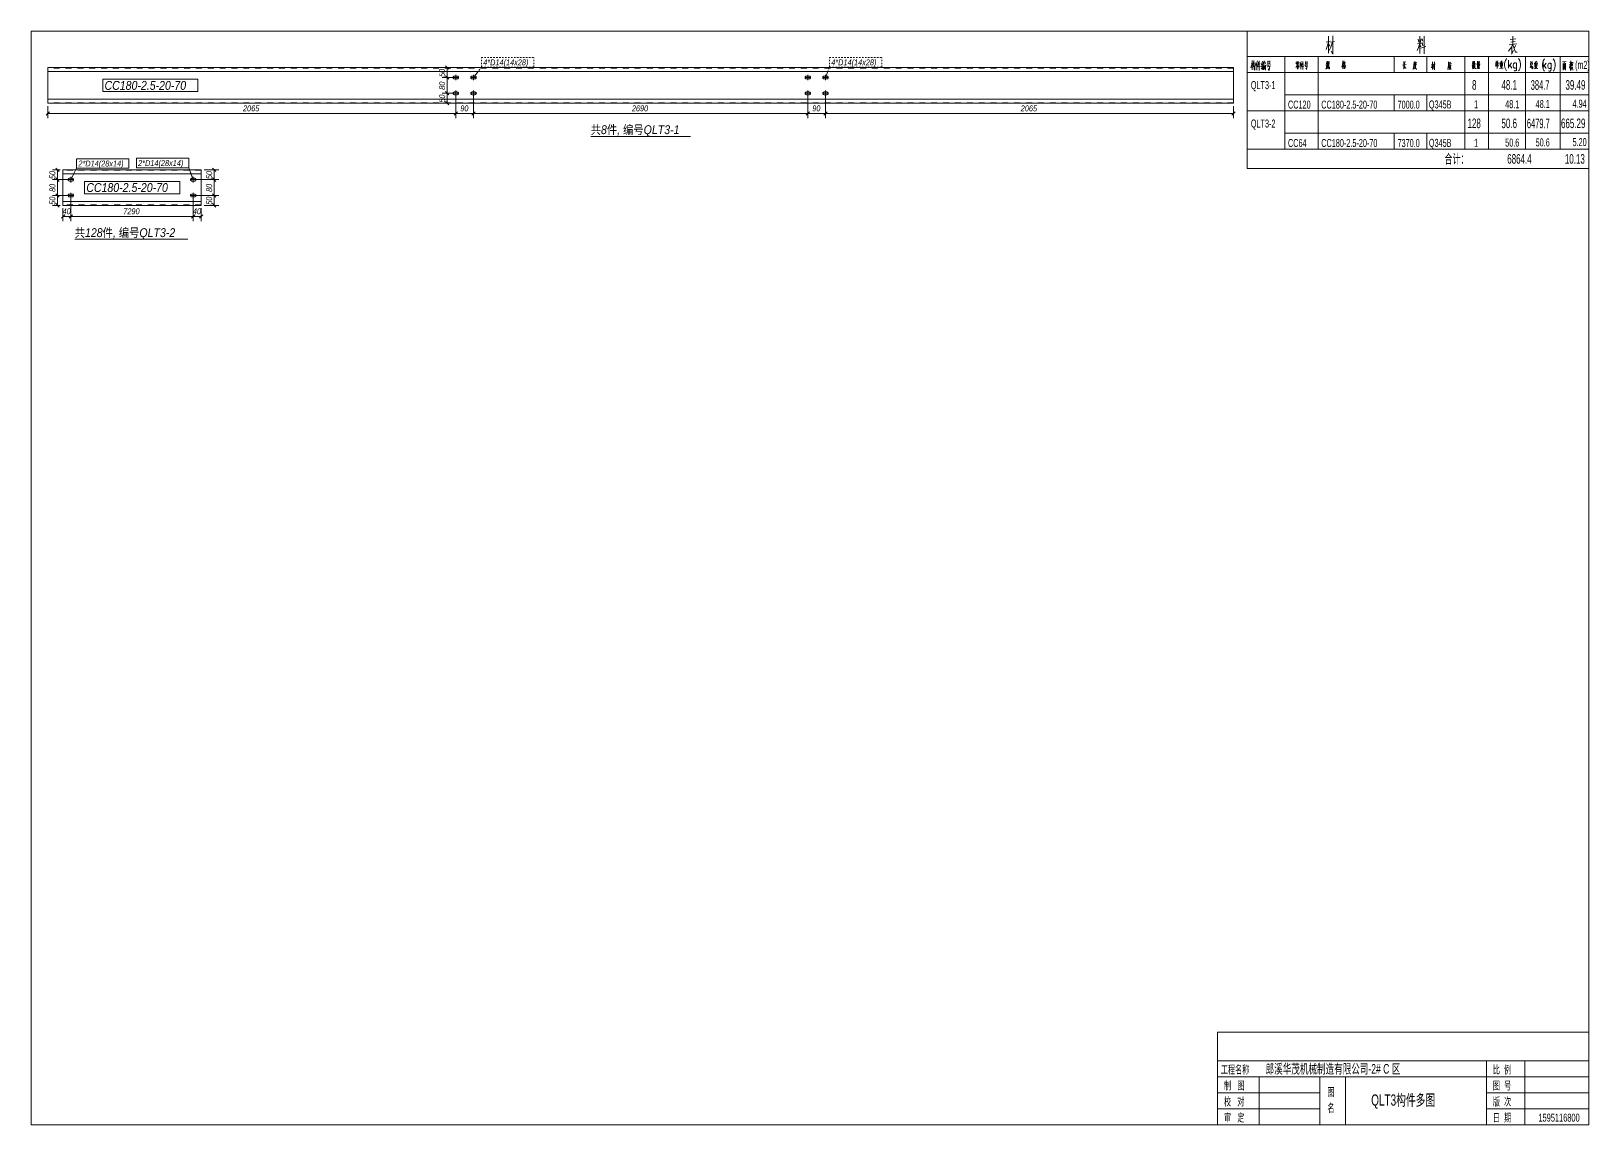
# Model space of a CAD drawing. Header units: millimetres. Extents: x 181 to 4047, y 165 to 2266.
# Drawn here: x 3522 to 4047, y 571 to 940 of the extents above; entities that cross this region are included whole.
import ezdxf

# ---------------------------------------------------------------- set-up
doc = ezdxf.new("R2010")
doc.units = ezdxf.units.MM
for name, pattern in [('XKITLINE00', [0]), ('XKITLINE02', [4, 2, -2]), ('XKITLINE04', [3, 0.5, -0.5, 0.5, -0.5, 0.5, -0.5])]:
    doc.linetypes.add(name, pattern=pattern)
for name, color, linetype, lineweight in [('Bolt', 7, 'Continuous', 0), ('BoltMark', 3, 'Continuous', 0), ('DrawingSheet', 5, 'Continuous', 0), ('OtherObjectType', 1, 'Continuous', 0), ('Part', 2, 'Continuous', 0), ('PartMark', 3, 'Continuous', 0), ('Z-DIMENSIONS', 1, 'Continuous', 0)]:
    doc.layers.add(name, color=color, linetype=linetype, lineweight=lineweight)
doc.styles.add('Arial Italic', font='ariali.ttf')
doc.styles.add('宋体', font='arial.ttf')

msp = doc.modelspace()

# ---------------------------------------------------------------- linework, layer by layer
at = {"layer": 'Bolt', "color": 3, "linetype": 'XKITLINE00', "lineweight": 0}
for p, q in [((3664.18, 925.08), (3664.03, 924.98)), ((3664.36, 925.11), (3664.18, 925.08)), ((3665.29, 925.11), (3664.36, 925.11)), ((3664.83, 923.71), (3664.83, 925.58)), ((3665.47, 925.08), (3665.29, 925.11)), ((3665.62, 924.98), (3665.47, 925.08)), ((3670.18, 925.08), (3670.03, 924.98)), ((3670.36, 925.11), (3670.18, 925.08)), ((3671.29, 925.11), (3670.36, 925.11)), ((3670.83, 923.71), (3670.83, 925.58)), ((3671.47, 925.08), (3671.29, 925.11)), ((3671.62, 924.98), (3671.47, 925.08)), ((3782.95, 925.08), (3782.8, 924.98)), ((3783.13, 925.11), (3782.95, 925.08)), ((3784.06, 925.11), (3783.13, 925.11)), ((3783.59, 923.71), (3783.59, 925.58)), ((3784.24, 925.08), (3784.06, 925.11)), ((3784.39, 924.98), (3784.24, 925.08)), ((3788.95, 925.08), (3788.8, 924.98)), ((3789.13, 925.11), (3788.95, 925.08)), ((3790.06, 925.11), (3789.13, 925.11)), ((3789.59, 923.71), (3789.59, 925.58)), ((3790.24, 925.08), (3790.06, 925.11)), ((3790.39, 924.98), (3790.24, 925.08)), ((3663.93, 924.83), (3663.89, 924.65)), ((3663.89, 924.65), (3663.89, 924.65)), ((3663.89, 924.65), (3663.93, 924.47)), ((3663.89, 924.65), (3665.76, 924.65)), ((3664.03, 924.98), (3663.93, 924.83)), ((3663.93, 924.47), (3664.03, 924.32)), ((3664.03, 924.32), (3664.18, 924.22)), ((3664.18, 924.22), (3664.36, 924.18)), ((3664.36, 924.18), (3665.29, 924.18)), ((3664.83, 918.38), (3664.83, 920.25)), ((3665.29, 924.18), (3665.47, 924.22)), ((3665.47, 924.22), (3665.62, 924.32)), ((3665.72, 924.83), (3665.62, 924.98)), ((3665.62, 924.32), (3665.72, 924.47)), ((3665.76, 924.65), (3665.72, 924.83)), ((3665.72, 924.47), (3665.76, 924.65)), ((3665.76, 924.65), (3665.76, 924.65)), ((3669.93, 924.83), (3669.89, 924.65)), ((3669.89, 924.65), (3669.89, 924.65)), ((3669.89, 924.65), (3669.93, 924.47)), ((3669.89, 924.65), (3671.76, 924.65)), ((3670.03, 924.98), (3669.93, 924.83)), ((3669.93, 924.47), (3670.03, 924.32)), ((3670.03, 924.32), (3670.18, 924.22)), ((3670.18, 924.22), (3670.36, 924.18)), ((3670.36, 924.18), (3671.29, 924.18)), ((3670.83, 918.38), (3670.83, 920.25)), ((3671.29, 924.18), (3671.47, 924.22)), ((3671.47, 924.22), (3671.62, 924.32)), ((3671.72, 924.83), (3671.62, 924.98)), ((3671.62, 924.32), (3671.72, 924.47)), ((3671.76, 924.65), (3671.72, 924.83)), ((3671.72, 924.47), (3671.76, 924.65)), ((3671.76, 924.65), (3671.76, 924.65)), ((3782.69, 924.83), (3782.66, 924.65)), ((3782.66, 924.65), (3782.66, 924.65)), ((3782.66, 924.65), (3782.69, 924.47)), ((3782.66, 924.65), (3784.53, 924.65)), ((3782.8, 924.98), (3782.69, 924.83)), ((3782.69, 924.47), (3782.8, 924.32)), ((3782.8, 924.32), (3782.95, 924.22)), ((3782.95, 924.22), (3783.13, 924.18)), ((3783.13, 924.18), (3784.06, 924.18)), ((3783.59, 918.38), (3783.59, 920.25)), ((3784.06, 924.18), (3784.24, 924.22)), ((3784.24, 924.22), (3784.39, 924.32)), ((3784.49, 924.83), (3784.39, 924.98)), ((3784.39, 924.32), (3784.49, 924.47)), ((3784.53, 924.65), (3784.49, 924.83)), ((3784.49, 924.47), (3784.53, 924.65)), ((3784.53, 924.65), (3784.53, 924.65)), ((3788.69, 924.83), (3788.66, 924.65)), ((3788.66, 924.65), (3788.66, 924.65)), ((3788.66, 924.65), (3788.69, 924.47)), ((3788.66, 924.65), (3790.53, 924.65)), ((3788.8, 924.98), (3788.69, 924.83)), ((3788.69, 924.47), (3788.8, 924.32)), ((3788.8, 924.32), (3788.95, 924.22)), ((3788.95, 924.22), (3789.13, 924.18)), ((3789.13, 924.18), (3790.06, 924.18)), ((3789.59, 918.38), (3789.59, 920.25)), ((3790.06, 924.18), (3790.24, 924.22)), ((3790.24, 924.22), (3790.39, 924.32)), ((3790.49, 924.83), (3790.39, 924.98)), ((3790.39, 924.32), (3790.49, 924.47)), ((3790.53, 924.65), (3790.49, 924.83)), ((3790.49, 924.47), (3790.53, 924.65)), ((3790.53, 924.65), (3790.53, 924.65)), ((3663.93, 919.49), (3663.89, 919.31)), ((3663.89, 919.31), (3663.89, 919.31)), ((3663.89, 919.31), (3663.93, 919.13)), ((3663.89, 919.31), (3665.76, 919.31)), ((3664.03, 919.64), (3663.93, 919.49)), ((3663.93, 919.13), (3664.03, 918.98)), ((3664.18, 919.74), (3664.03, 919.64)), ((3664.03, 918.98), (3664.18, 918.88)), ((3664.36, 919.78), (3664.18, 919.74)), ((3664.18, 918.88), (3664.36, 918.85)), ((3665.29, 919.78), (3664.36, 919.78)), ((3664.36, 918.85), (3665.29, 918.85)), ((3665.47, 919.74), (3665.29, 919.78)), ((3665.29, 918.85), (3665.47, 918.88)), ((3665.62, 919.64), (3665.47, 919.74)), ((3665.47, 918.88), (3665.62, 918.98)), ((3665.72, 919.49), (3665.62, 919.64)), ((3665.62, 918.98), (3665.72, 919.13)), ((3665.76, 919.31), (3665.72, 919.49)), ((3665.72, 919.13), (3665.76, 919.31)), ((3665.76, 919.31), (3665.76, 919.31)), ((3669.93, 919.49), (3669.89, 919.31)), ((3669.89, 919.31), (3669.89, 919.31)), ((3669.89, 919.31), (3669.93, 919.13)), ((3669.89, 919.31), (3671.76, 919.31)), ((3670.03, 919.64), (3669.93, 919.49)), ((3669.93, 919.13), (3670.03, 918.98)), ((3670.18, 919.74), (3670.03, 919.64)), ((3670.03, 918.98), (3670.18, 918.88)), ((3670.36, 919.78), (3670.18, 919.74)), ((3670.18, 918.88), (3670.36, 918.85)), ((3671.29, 919.78), (3670.36, 919.78)), ((3670.36, 918.85), (3671.29, 918.85)), ((3671.47, 919.74), (3671.29, 919.78)), ((3671.29, 918.85), (3671.47, 918.88)), ((3671.62, 919.64), (3671.47, 919.74)), ((3671.47, 918.88), (3671.62, 918.98)), ((3671.72, 919.49), (3671.62, 919.64)), ((3671.62, 918.98), (3671.72, 919.13)), ((3671.76, 919.31), (3671.72, 919.49)), ((3671.72, 919.13), (3671.76, 919.31)), ((3671.76, 919.31), (3671.76, 919.31)), ((3782.69, 919.49), (3782.66, 919.31)), ((3782.66, 919.31), (3782.66, 919.31)), ((3782.66, 919.31), (3782.69, 919.13)), ((3782.66, 919.31), (3784.53, 919.31)), ((3782.8, 919.64), (3782.69, 919.49)), ((3782.69, 919.13), (3782.8, 918.98)), ((3782.95, 919.74), (3782.8, 919.64)), ((3782.8, 918.98), (3782.95, 918.88)), ((3783.13, 919.78), (3782.95, 919.74)), ((3782.95, 918.88), (3783.13, 918.85)), ((3784.06, 919.78), (3783.13, 919.78)), ((3783.13, 918.85), (3784.06, 918.85)), ((3784.24, 919.74), (3784.06, 919.78)), ((3784.06, 918.85), (3784.24, 918.88)), ((3784.39, 919.64), (3784.24, 919.74)), ((3784.24, 918.88), (3784.39, 918.98)), ((3784.49, 919.49), (3784.39, 919.64)), ((3784.39, 918.98), (3784.49, 919.13)), ((3784.53, 919.31), (3784.49, 919.49)), ((3784.49, 919.13), (3784.53, 919.31)), ((3784.53, 919.31), (3784.53, 919.31)), ((3788.69, 919.49), (3788.66, 919.31)), ((3788.66, 919.31), (3788.66, 919.31)), ((3788.66, 919.31), (3788.69, 919.13)), ((3788.66, 919.31), (3790.53, 919.31)), ((3788.8, 919.64), (3788.69, 919.49)), ((3788.69, 919.13), (3788.8, 918.98)), ((3788.95, 919.74), (3788.8, 919.64)), ((3788.8, 918.98), (3788.95, 918.88)), ((3789.13, 919.78), (3788.95, 919.74)), ((3788.95, 918.88), (3789.13, 918.85)), ((3790.06, 919.78), (3789.13, 919.78)), ((3789.13, 918.85), (3790.06, 918.85)), ((3790.24, 919.74), (3790.06, 919.78)), ((3790.06, 918.85), (3790.24, 918.88)), ((3790.39, 919.64), (3790.24, 919.74)), ((3790.24, 918.88), (3790.39, 918.98)), ((3790.49, 919.49), (3790.39, 919.64)), ((3790.39, 918.98), (3790.49, 919.13)), ((3790.53, 919.31), (3790.49, 919.49)), ((3790.49, 919.13), (3790.53, 919.31)), ((3790.53, 919.31), (3790.53, 919.31)), ((3534.03, 890.18), (3534.06, 890.36)), ((3534.06, 890), (3534.03, 890.18)), ((3534.03, 890.18), (3534.03, 890.18)), ((3535.89, 890.18), (3534.03, 890.18)), ((3534.06, 890.36), (3534.16, 890.51)), ((3534.16, 889.85), (3534.06, 890)), ((3534.16, 890.51), (3534.31, 890.61)), ((3534.31, 889.75), (3534.16, 889.85)), ((3534.31, 890.61), (3534.49, 890.64)), ((3534.49, 889.71), (3534.31, 889.75)), ((3534.49, 890.64), (3535.43, 890.64)), ((3535.43, 889.71), (3534.49, 889.71)), ((3534.96, 891.11), (3534.96, 889.24)), ((3535.43, 890.64), (3535.61, 890.61)), ((3535.61, 889.75), (3535.43, 889.71)), ((3535.61, 890.61), (3535.76, 890.51)), ((3535.76, 889.85), (3535.61, 889.75)), ((3535.76, 890.51), (3535.86, 890.36)), ((3535.86, 890), (3535.76, 889.85)), ((3535.86, 890.36), (3535.89, 890.18)), ((3535.89, 890.18), (3535.86, 890)), ((3535.89, 890.18), (3535.89, 890.18)), ((3575.33, 890.18), (3575.36, 890.36)), ((3575.36, 890), (3575.33, 890.18)), ((3575.33, 890.18), (3575.33, 890.18)), ((3575.33, 890.18), (3577.19, 890.18)), ((3575.36, 890.36), (3575.46, 890.51)), ((3575.46, 889.85), (3575.36, 890)), ((3575.46, 890.51), (3575.61, 890.61)), ((3575.61, 889.75), (3575.46, 889.85)), ((3575.61, 890.61), (3575.79, 890.64)), ((3575.79, 889.71), (3575.61, 889.75)), ((3575.79, 890.64), (3576.73, 890.64)), ((3576.73, 889.71), (3575.79, 889.71)), ((3576.26, 889.24), (3576.26, 891.11)), ((3576.73, 890.64), (3576.91, 890.61)), ((3576.91, 889.75), (3576.73, 889.71)), ((3576.91, 890.61), (3577.06, 890.51)), ((3577.06, 889.85), (3576.91, 889.75)), ((3577.06, 890.51), (3577.16, 890.36)), ((3577.16, 890), (3577.06, 889.85)), ((3577.16, 890.36), (3577.19, 890.18)), ((3577.19, 890.18), (3577.16, 890)), ((3577.19, 890.18), (3577.19, 890.18)), ((3534.03, 884.84), (3534.06, 885.02)), ((3534.06, 884.67), (3534.03, 884.84)), ((3534.03, 884.84), (3534.03, 884.84)), ((3535.89, 884.84), (3534.03, 884.84)), ((3534.06, 885.02), (3534.16, 885.17)), ((3534.16, 884.51), (3534.06, 884.67)), ((3534.16, 885.17), (3534.31, 885.28)), ((3534.31, 884.41), (3534.16, 884.51)), ((3534.31, 885.28), (3534.49, 885.31)), ((3534.49, 884.38), (3534.31, 884.41)), ((3534.49, 885.31), (3535.43, 885.31)), ((3535.43, 884.38), (3534.49, 884.38)), ((3534.96, 885.78), (3534.96, 883.91)), ((3535.43, 885.31), (3535.61, 885.28)), ((3535.61, 884.41), (3535.43, 884.38)), ((3535.61, 885.28), (3535.76, 885.17)), ((3535.76, 884.51), (3535.61, 884.41)), ((3535.76, 885.17), (3535.86, 885.02)), ((3535.86, 884.67), (3535.76, 884.51)), ((3535.86, 885.02), (3535.89, 884.84)), ((3535.89, 884.84), (3535.86, 884.67)), ((3535.89, 884.84), (3535.89, 884.84)), ((3575.33, 884.84), (3575.36, 885.02)), ((3575.36, 884.67), (3575.33, 884.84)), ((3575.33, 884.84), (3575.33, 884.84)), ((3575.33, 884.84), (3577.19, 884.84)), ((3575.36, 885.02), (3575.46, 885.17)), ((3575.46, 884.51), (3575.36, 884.67)), ((3575.46, 885.17), (3575.61, 885.28)), ((3575.61, 884.41), (3575.46, 884.51)), ((3575.61, 885.28), (3575.79, 885.31)), ((3575.79, 884.38), (3575.61, 884.41)), ((3575.79, 885.31), (3576.73, 885.31)), ((3576.73, 884.38), (3575.79, 884.38)), ((3576.26, 883.91), (3576.26, 885.78)), ((3576.73, 885.31), (3576.91, 885.28)), ((3576.91, 884.41), (3576.73, 884.38)), ((3576.91, 885.28), (3577.06, 885.17)), ((3577.06, 884.51), (3576.91, 884.41)), ((3577.06, 885.17), (3577.16, 885.02)), ((3577.16, 884.67), (3577.06, 884.51)), ((3577.16, 885.02), (3577.19, 884.84)), ((3577.19, 884.84), (3577.16, 884.67)), ((3577.19, 884.84), (3577.19, 884.84))]:
    msp.add_line(p, q, dxfattribs=at)
at = {"layer": 'BoltMark', "color": 3, "linetype": 'XKITLINE04', "lineweight": 0}
for p, q in [((3673.48, 931.35), (3691.14, 931.35)), ((3673.48, 928.15), (3673.48, 931.35)), ((3691.14, 928.15), (3691.14, 931.35)), ((3790.91, 931.35), (3808.57, 931.35)), ((3790.91, 928.15), (3790.91, 931.35)), ((3808.57, 928.15), (3808.57, 931.35)), ((3670.83, 924.65), (3673.48, 928.15)), ((3673.48, 928.15), (3691.14, 928.15)), ((3789.59, 924.65), (3790.91, 928.15)), ((3790.91, 928.15), (3808.57, 928.15))]:
    msp.add_line(p, q, dxfattribs=at)
at = {"layer": 'BoltMark', "color": 3, "linetype": 'XKITLINE00', "lineweight": 0}
for p, q in [((3672.34, 926.64), (3670.83, 924.65)), ((3790.47, 926.99), (3789.59, 924.65)), ((3534.96, 890.18), (3536.89, 894.02)), ((3536.89, 897.22), (3554.55, 897.22)), ((3536.89, 894.02), (3536.89, 897.22)), ((3536.89, 894.02), (3554.55, 894.02)), ((3554.55, 894.02), (3554.55, 897.22)), ((3557.04, 897.38), (3574.7, 897.38)), ((3557.04, 894.18), (3557.04, 897.38)), ((3557.04, 894.18), (3574.7, 894.18)), ((3574.7, 894.18), (3574.7, 897.38)), ((3576.26, 890.18), (3574.7, 894.18)), ((3536.08, 892.41), (3534.96, 890.18)), ((3575.35, 892.51), (3576.26, 890.18))]:
    msp.add_line(p, q, dxfattribs=at)
at = {"layer": 'DrawingSheet', "color": 5, "linetype": 'XKITLINE00', "lineweight": 0}
for p, q in [((4047.15, 940.28), (3521.55, 940.28)), ((3521.55, 940.28), (3521.55, 571.28)), ((4047.15, 571.28), (4047.15, 940.28)), ((3521.55, 571.28), (4047.15, 571.28))]:
    msp.add_line(p, q, dxfattribs=at)
at = {"layer": 'OtherObjectType', "color": 6, "linetype": 'XKITLINE00', "lineweight": 0}
for p, q in [((3931.8, 940.28), (3931.8, 926.35)), ((3931.8, 931.75), (4047.15, 931.75)), ((3944.55, 931.75), (3944.55, 926.35)), ((3955.78, 931.75), (3955.78, 926.35)), ((3981.48, 931.75), (3981.48, 926.35)), ((3992.5, 931.75), (3992.5, 926.35)), ((4005.35, 931.75), (4005.35, 926.35)), ((4013.23, 931.75), (4013.23, 926.35)), ((4025.76, 931.75), (4025.76, 926.35)), ((4037.43, 931.75), (4037.43, 926.35)), ((3931.8, 926.35), (3931.8, 918.79)), ((4047.15, 926.35), (3931.8, 926.35)), ((3944.55, 926.35), (3944.55, 918.79)), ((3955.78, 926.35), (3955.78, 918.79)), ((4005.35, 926.35), (4005.35, 918.79)), ((4013.23, 926.35), (4013.23, 918.79)), ((4025.76, 926.35), (4025.76, 918.79)), ((4037.43, 926.35), (4037.43, 918.79)), ((3931.8, 918.79), (3931.8, 913.39)), ((3944.55, 918.79), (3944.55, 913.39)), ((3944.55, 918.79), (4047.15, 918.79)), ((3955.78, 918.79), (3955.78, 913.39)), ((3981.48, 918.79), (3981.48, 913.39)), ((3992.5, 918.79), (3992.5, 913.39)), ((4005.35, 918.79), (4005.35, 913.39)), ((4013.23, 918.79), (4013.23, 913.39)), ((4025.76, 918.79), (4025.76, 913.39)), ((4037.43, 918.79), (4037.43, 913.39)), ((3931.8, 913.39), (3931.8, 905.83)), ((4047.15, 913.39), (3931.8, 913.39)), ((3944.55, 913.39), (4047.15, 913.39)), ((3944.55, 913.39), (3944.55, 905.83)), ((3955.78, 913.39), (3955.78, 905.83)), ((4005.35, 913.39), (4005.35, 905.83)), ((4013.23, 913.39), (4013.23, 905.83)), ((4025.76, 913.39), (4025.76, 905.83)), ((4037.43, 913.39), (4037.43, 905.83)), ((3710.35, 904.79), (3744.06, 904.79)), ((3931.8, 905.83), (3931.8, 900.43)), ((3944.55, 905.83), (3944.55, 900.43)), ((3944.55, 905.83), (4047.15, 905.83)), ((3955.78, 905.83), (3955.78, 900.43)), ((3981.48, 905.83), (3981.48, 900.43)), ((3992.5, 905.83), (3992.5, 900.43)), ((4005.35, 905.83), (4005.35, 900.43)), ((4013.23, 905.83), (4013.23, 900.43)), ((4025.76, 905.83), (4025.76, 900.43)), ((4037.43, 905.83), (4037.43, 900.43)), ((3931.8, 900.43), (3931.8, 893.95)), ((3931.8, 900.43), (4047.15, 900.43)), ((3944.55, 900.43), (4047.15, 900.43)), ((3931.8, 893.95), (4047.15, 893.95)), ((3536.24, 870.05), (3574.4, 870.05))]:
    msp.add_line(p, q, dxfattribs=at)
at = {"layer": 'OtherObjectType', "color": 2, "linetype": 'XKITLINE00', "lineweight": 0}
for p, q in [((3958.48, 934.05), (3959.26, 936.58)), ((3959.81, 936.87), (3958.56, 936.58)), ((3959.26, 932.85), (3959.26, 938.54)), ((3959.73, 935.25), (3959.26, 936.19)), ((3959.97, 936.53), (3961.27, 936.79)), ((3960.67, 936.66), (3960.07, 934.86)), ((3960.78, 938.72), (3960.78, 932.51)), ((3989.31, 935.98), (3990.66, 936.24)), ((3989.57, 937.6), (3989.78, 936.58)), ((3990.12, 936.11), (3989.67, 934.78)), ((3990.12, 938.54), (3990.12, 932.77)), ((3990.12, 935.85), (3990.51, 934.99)), ((3990.56, 937.73), (3990.27, 936.19)), ((3990.87, 937.65), (3991.11, 936.87)), ((3990.87, 936.4), (3991.16, 935.38)), ((3991.53, 932.64), (3991.53, 938.59)), ((4022.88, 935.98), (4020.21, 935.64)), ((4020.55, 937.47), (4022.56, 937.73)), ((4020.81, 936.58), (4022.28, 936.79)), ((4021.47, 935.77), (4020.92, 934.78)), ((4021.47, 935.64), (4022.38, 933.16)), ((4021.52, 938.59), (4021.52, 935.85)), ((3960.07, 934.86), (3959.57, 933.71)), ((3960.78, 932.51), (3960.23, 933.58)), ((3989.67, 934.78), (3989.2, 933.71)), ((3990.46, 934.52), (3992.13, 935.12)), ((4020.92, 934.78), (4020.05, 933.5)), ((4021.02, 932.56), (4021.73, 933.71)), ((4021.13, 934.99), (4021.13, 932.71)), ((4022.41, 935.46), (4021.91, 934.44)), ((4022.38, 933.16), (4022.98, 933.16)), ((3921.87, 602.6), (4047.15, 602.6)), ((3921.87, 602.6), (3921.87, 571.28)), ((4047.15, 602.6), (4047.15, 571.28)), ((3921.87, 571.28), (4047.15, 571.28))]:
    msp.add_line(p, q, dxfattribs=at)
at = {"layer": 'OtherObjectType', "color": 4, "linetype": 'XKITLINE00', "lineweight": 0}
for p, q in [((3933.53, 930.36), (3933.53, 927.22)), ((3933.95, 929.37), (3934.13, 930.36)), ((3935.92, 930.32), (3935.92, 927.03)), ((3937.59, 930.32), (3937.74, 929.91)), ((4019.02, 930.36), (4018.83, 929.85)), ((4019.21, 930.76), (4019.02, 930.36)), ((4019.4, 931), (4019.21, 930.76)), ((4020.08, 930.5), (4020.08, 927.8)), ((4023.45, 931), (4023.64, 930.76)), ((4023.64, 930.76), (4023.83, 930.36)), ((4023.83, 930.36), (4024.02, 929.85)), ((4031.74, 930.39), (4031.74, 927.69)), ((4031.97, 930.65), (4031.76, 930.25)), ((4032.16, 930.89), (4031.97, 930.65)), ((4035.12, 930.89), (4035.31, 930.65)), ((4035.31, 930.65), (4035.5, 930.25)), ((3933.1, 927.94), (3933.53, 929.3)), ((3933.83, 929.44), (3933.15, 929.3)), ((3933.53, 929), (3933.74, 928.72)), ((3933.78, 928.65), (3933.95, 929.37)), ((3934.25, 928.25), (3933.83, 928.11)), ((3933.9, 928.15), (3934.14, 929.07)), ((3933.95, 929.4), (3934.58, 929.54)), ((3934.39, 927.1), (3934.13, 927.68)), ((3934.35, 928.01), (3934.18, 928.5)), ((3934.49, 928.08), (3934.39, 927.1)), ((3934.58, 929.68), (3934.49, 928.08)), ((3935.38, 930.29), (3934.82, 928.65)), ((3935.17, 929.61), (3935.17, 927.14)), ((3935.34, 928.25), (3936.39, 928.39)), ((3935.57, 929.11), (3935.4, 928.46)), ((3935.64, 929.85), (3935.57, 929.11)), ((3935.59, 929.11), (3936.29, 929.21)), ((3936.63, 928.93), (3936.98, 929.11)), ((3937.09, 928.5), (3936.63, 928.22)), ((3936.63, 927.61), (3937.09, 928.08)), ((3936.98, 930.15), (3936.69, 928.97)), ((3937.09, 929.37), (3936.69, 928.25)), ((3937.17, 927.87), (3936.93, 927.19)), ((3937.28, 928.5), (3937.17, 927.87)), ((3937.33, 929.98), (3937.28, 928.5)), ((3937.98, 929.21), (3937.3, 929.11)), ((3937.33, 927.26), (3937.3, 928.79)), ((3937.33, 929.68), (3937.94, 929.78)), ((3937.33, 928.62), (3938.04, 928.72)), ((3937.49, 928.04), (3937.92, 928.11)), ((3937.57, 928.62), (3937.57, 927.43)), ((3937.78, 927.43), (3937.82, 928.69)), ((3937.98, 929.85), (3937.92, 929.21)), ((3938.03, 927.1), (3937.92, 927.4)), ((3938.08, 928.79), (3938.03, 927.1)), ((3938.43, 928.83), (3939.82, 928.97)), ((3939.53, 928.36), (3938.78, 928.22)), ((3938.83, 930.29), (3938.83, 929.14)), ((3938.83, 930.01), (3939.47, 930.13)), ((3939.53, 929.37), (3938.83, 929.3)), ((3938.93, 928.86), (3938.83, 928.25)), ((3939.23, 927), (3938.99, 927.57)), ((3939.54, 928.46), (3939.23, 927)), ((3939.53, 930.22), (3939.47, 929.37)), ((3948.6, 928.49), (3948.22, 928)), ((3948.43, 929.8), (3948.34, 929.24)), ((3948.41, 929.62), (3949.37, 929.76)), ((3948.5, 929.34), (3948.74, 929.41)), ((3948.5, 929.08), (3948.74, 929.13)), ((3948.51, 929.92), (3949.23, 930.04)), ((3948.9, 929.03), (3948.6, 928.49)), ((3948.67, 928.11), (3949.09, 928.19)), ((3948.69, 927.83), (3949.05, 927.41)), ((3948.77, 928.58), (3948.91, 928.31)), ((3949.14, 928.24), (3948.84, 927.65)), ((3948.86, 929.95), (3948.86, 929.12)), ((3948.86, 928.92), (3949.4, 928.19)), ((3948.98, 929.41), (3949.23, 929.46)), ((3948.98, 929.13), (3949.23, 929.2)), ((3949.38, 929.85), (3949.3, 929.41)), ((3949.4, 928.19), (3949.49, 928.19)), ((3950.13, 930.06), (3949.68, 928.7)), ((3949.96, 929.5), (3949.96, 927.44)), ((3950.18, 928.76), (3950.06, 928.22)), ((3950.12, 928.37), (3950.99, 928.49)), ((3950.25, 929.38), (3950.18, 928.76)), ((3950.33, 929.08), (3950.9, 929.17)), ((3950.59, 930.09), (3950.59, 927.36)), ((3951.21, 928.84), (3952.36, 928.96)), ((3952.12, 928.45), (3951.51, 928.33)), ((3951.54, 930.06), (3951.54, 929.12)), ((3951.54, 929.83), (3952.1, 929.88)), ((3952.12, 929.29), (3951.54, 929.24)), ((3951.63, 928.87), (3951.54, 928.37)), ((3951.88, 927.32), (3951.68, 927.79)), ((3952.15, 928.54), (3951.88, 927.32)), ((3952.12, 930), (3952.08, 929.29)), ((3958.58, 928.04), (3958.37, 927.5)), ((3958.96, 928.97), (3958.4, 928.86)), ((3958.46, 929.38), (3958.93, 929.47)), ((3958.72, 928.84), (3958.58, 928.04)), ((3958.93, 927.87), (3958.65, 927.54)), ((3958.68, 928.65), (3958.91, 928.15)), ((3958.77, 929.99), (3958.72, 928.84)), ((3959.15, 928.5), (3958.93, 927.87)), ((3959.05, 930.13), (3959.05, 928.55)), ((3959.48, 929.98), (3959.05, 929.92)), ((3959.28, 929.58), (3959.15, 928.5)), ((3959.29, 928.7), (3959.29, 927.75)), ((3959.29, 927.75), (3959.36, 927.62)), ((3959.36, 927.62), (3959.62, 927.62)), ((3959.45, 928.55), (3959.48, 930.1)), ((3959.62, 927.62), (3959.61, 928.25)), ((3964.15, 929.24), (3963.84, 928.16)), ((3963.89, 929.24), (3964.34, 929.37)), ((3964.15, 930.22), (3964.15, 927.57)), ((3964.15, 930.13), (3964.15, 927.54)), ((3964.15, 929.07), (3964.31, 928.7)), ((3964.59, 928.88), (3964.26, 928.34)), ((3964.62, 930.22), (3964.4, 929.21)), ((3964.52, 929.68), (3964.94, 929.78)), ((3964.54, 928.53), (3964.54, 927.54)), ((3964.54, 928.41), (3964.92, 928.46)), ((3964.54, 927.75), (3964.94, 927.82)), ((3964.55, 929.45), (3965.01, 928.53)), ((3964.71, 929.18), (3964.59, 928.88)), ((3964.97, 929.84), (3964.71, 929.18)), ((3964.92, 928.55), (3964.9, 927.82)), ((3965.01, 928.53), (3965.18, 928.53)), ((3984.29, 928.82), (3985.53, 929)), ((3985, 928.14), (3984.62, 927.6)), ((3984.69, 930.08), (3984.69, 927.69)), ((3985, 929.57), (3984.69, 929.15)), ((3984.86, 928.88), (3985.28, 927.78)), ((3985.21, 930.01), (3985, 929.57)), ((3985.28, 927.78), (3985.53, 927.81)), ((3987.98, 927.95), (3987.81, 927.48)), ((3988.12, 928.86), (3987.98, 927.95)), ((3988, 927.43), (3988.56, 927.93)), ((3988.16, 929.78), (3988.12, 928.86)), ((3988.16, 929.54), (3989.05, 929.69)), ((3988.17, 929.07), (3989.05, 929.17)), ((3988.33, 928.44), (3988.78, 928.53)), ((3988.33, 928.28), (3988.96, 927.43)), ((3988.4, 929.54), (3988.4, 928.65)), ((3988.4, 928.74), (3988.77, 928.79)), ((3988.47, 930.2), (3988.57, 929.71)), ((3988.56, 927.93), (3988.7, 928.2)), ((3988.7, 928.2), (3988.8, 928.61)), ((3988.71, 928.79), (3988.73, 929.57)), ((3988.96, 927.43), (3989.1, 927.43)), ((3994.01, 927.89), (3994.38, 929.03)), ((3994.62, 929.15), (3994.06, 929.03)), ((3994.38, 927.35), (3994.38, 929.9)), ((3994.57, 928.43), (3994.38, 928.85)), ((3994.72, 928.15), (3994.5, 927.65)), ((3994.67, 928.99), (3995.26, 929.11)), ((3994.98, 928.95), (3994.72, 928.15)), ((3995.04, 927.21), (3994.79, 927.68)), ((3995.04, 929.98), (3995.04, 927.21)), ((3999.72, 928.1), (3999.55, 927.39)), ((3999.79, 928.82), (3999.72, 928.1)), ((3999.81, 929.9), (3999.79, 928.82)), ((4000.58, 929.86), (3999.81, 929.6)), ((4000.09, 927.56), (3999.85, 927.3)), ((3999.86, 929.11), (4000.75, 929.32)), ((4000, 928.9), (4000, 927.93)), ((4000.52, 928.82), (4000, 928.69)), ((4000.21, 927.93), (4000.09, 927.56)), ((4000.28, 928.47), (4000.21, 927.93)), ((4000.25, 928.76), (4000.26, 929.65)), ((4000.32, 927.93), (4000.72, 927.34)), ((4000.56, 928.97), (4000.52, 927.89)), ((4008.09, 929.38), (4007.73, 928.58)), ((4007.79, 929.35), (4008.44, 929.47)), ((4007.79, 928.39), (4008.25, 928.55)), ((4008.06, 927.83), (4007.85, 927.59)), ((4007.88, 929.94), (4007.99, 929.52)), ((4008.07, 928.76), (4007.93, 928.13)), ((4007.93, 928.13), (4008.32, 927.83)), ((4008.2, 928.2), (4008.06, 927.83)), ((4008.09, 930.19), (4008.09, 928.81)), ((4008.09, 929.31), (4008.35, 928.93)), ((4008.28, 928.72), (4008.2, 928.2)), ((4008.32, 930.03), (4008.23, 929.44)), ((4008.53, 928.01), (4008.25, 927.54)), ((4008.47, 929.26), (4008.35, 928.7)), ((4008.4, 928.93), (4008.77, 927.66)), ((4008.54, 929.63), (4008.47, 929.26)), ((4008.47, 929.26), (4008.91, 929.35)), ((4008.65, 928.55), (4008.53, 928.01)), ((4008.6, 930.19), (4008.54, 929.63)), ((4008.72, 929.31), (4008.65, 928.55)), ((4008.77, 927.66), (4008.96, 927.66)), ((4009.21, 929.09), (4010.44, 929.18)), ((4009.28, 927.59), (4010.36, 927.68)), ((4009.48, 927.96), (4010.2, 928.01)), ((4009.55, 928.97), (4009.55, 928.16)), ((4009.55, 928.81), (4010.2, 928.88)), ((4010.2, 928.3), (4009.55, 928.25)), ((4009.57, 930.15), (4009.57, 929.3)), ((4009.57, 929.98), (4010.2, 930.03)), ((4009.57, 929.68), (4010.11, 929.73)), ((4010.2, 929.47), (4009.57, 929.42)), ((4009.64, 928.55), (4010.08, 928.58)), ((4009.87, 928.84), (4009.87, 927.66)), ((4010.22, 930.1), (4010.18, 929.47)), ((4010.22, 928.97), (4010.18, 928.3)), ((4015.5, 928.42), (4016.76, 928.56)), ((4015.81, 929.73), (4015.81, 928.68)), ((4016.49, 929.68), (4015.81, 929.57)), ((4015.81, 928.77), (4016.53, 928.86)), ((4015.88, 930.27), (4016.04, 929.76)), ((4015.9, 929.22), (4016.41, 929.28)), ((4016.16, 927.64), (4016.16, 929.61)), ((4016.41, 930.29), (4016.22, 929.68)), ((4016.51, 929.73), (4016.46, 928.86)), ((4016.98, 929.49), (4018.24, 929.68)), ((4018.24, 927.8), (4017.02, 927.67)), ((4017.63, 929.99), (4017.23, 929.82)), ((4017.24, 929.35), (4017.3, 928.34)), ((4017.28, 929.22), (4017.99, 929.31)), ((4017.96, 928.18), (4017.28, 928.09)), ((4018.04, 928.6), (4017.3, 928.51)), ((4017.33, 928.86), (4017.87, 928.93)), ((4017.89, 930.23), (4017.63, 929.99)), ((4017.63, 929.99), (4017.63, 927.76)), ((4018.03, 929.47), (4017.96, 928.63)), ((4018.83, 929.85), (4018.72, 929.21)), ((4018.72, 929.21), (4018.72, 928.7)), ((4018.72, 928.7), (4018.83, 928.06)), ((4018.83, 928.06), (4019.02, 927.53)), ((4019.02, 927.53), (4019.21, 927.15)), ((4019.21, 927.15), (4019.4, 926.89)), ((4021.04, 929.59), (4020.08, 928.3)), ((4020.47, 928.82), (4021.13, 927.8)), ((4021.72, 929.21), (4021.62, 928.82)), ((4021.62, 928.82), (4021.62, 928.56)), ((4021.62, 928.56), (4021.72, 928.18)), ((4021.91, 929.47), (4021.72, 929.21)), ((4021.72, 928.18), (4021.91, 927.92)), ((4022.1, 929.59), (4021.91, 929.47)), ((4021.91, 927.92), (4022.1, 927.8)), ((4022.1, 926.89), (4021.91, 927.03)), ((4022.38, 929.59), (4022.1, 929.59)), ((4022.1, 927.8), (4022.38, 927.8)), ((4022.38, 926.89), (4022.1, 926.89)), ((4022.57, 929.47), (4022.38, 929.59)), ((4022.38, 927.8), (4022.57, 927.92)), ((4022.57, 927.03), (4022.38, 926.89)), ((4022.77, 929.21), (4022.57, 929.47)), ((4022.57, 927.92), (4022.77, 928.18)), ((4022.68, 927.15), (4022.57, 927.03)), ((4022.77, 927.53), (4022.68, 927.15)), ((4022.77, 929.59), (4022.77, 927.53)), ((4023.64, 927.15), (4023.45, 926.89)), ((4023.83, 927.53), (4023.64, 927.15)), ((4024.02, 928.06), (4023.83, 927.53)), ((4024.02, 929.85), (4024.12, 929.21)), ((4024.12, 928.7), (4024.02, 928.06)), ((4024.12, 929.21), (4024.12, 928.7)), ((4027.49, 928.4), (4027.38, 927.97)), ((4027.49, 930.07), (4027.66, 929.66)), ((4027.49, 928.49), (4027.72, 927.98)), ((4027.51, 929.53), (4027.51, 928.66)), ((4027.51, 929.41), (4028.1, 929.5)), ((4028.06, 928.94), (4027.51, 928.85)), ((4027.72, 927.98), (4027.91, 927.74)), ((4027.73, 928.61), (4027.94, 928.28)), ((4028.05, 930.09), (4027.91, 929.5)), ((4027.91, 927.74), (4028.2, 927.6)), ((4028.1, 929.57), (4028.05, 928.94)), ((4028.2, 927.6), (4028.12, 928.14)), ((4028.17, 928.49), (4028.36, 928.07)), ((4028.66, 929.38), (4029.89, 929.57)), ((4029.89, 927.69), (4028.69, 927.57)), ((4029.3, 929.88), (4028.9, 929.71)), ((4028.92, 929.24), (4028.97, 928.23)), ((4028.94, 929.12), (4029.65, 929.2)), ((4029.63, 928.07), (4028.94, 927.98)), ((4029.72, 928.49), (4028.97, 928.4)), ((4029, 928.75), (4029.54, 928.82)), ((4029.56, 930.13), (4029.3, 929.88)), ((4029.3, 929.88), (4029.3, 927.65)), ((4029.7, 929.36), (4029.63, 928.52)), ((4031.57, 929.74), (4031.48, 929.1)), ((4031.48, 929.1), (4031.48, 928.59)), ((4031.48, 928.59), (4031.57, 927.95)), ((4031.76, 930.25), (4031.57, 929.74)), ((4031.57, 927.95), (4031.76, 927.43)), ((4032.72, 929.48), (4031.74, 928.19)), ((4031.76, 927.43), (4031.97, 927.04)), ((4031.97, 927.04), (4032.16, 926.78)), ((4032.12, 928.72), (4032.8, 927.69)), ((4033.38, 929.1), (4033.29, 928.72)), ((4033.29, 928.72), (4033.29, 928.45)), ((4033.29, 928.45), (4033.38, 928.07)), ((4033.57, 929.36), (4033.38, 929.1)), ((4033.38, 928.07), (4033.57, 927.81)), ((4033.76, 929.48), (4033.57, 929.36)), ((4033.57, 927.81), (4033.76, 927.69)), ((4033.76, 926.78), (4033.57, 926.92)), ((4034.06, 929.48), (4033.76, 929.48)), ((4033.76, 927.69), (4034.06, 927.69)), ((4034.06, 926.78), (4033.76, 926.78)), ((4034.25, 929.36), (4034.06, 929.48)), ((4034.06, 927.69), (4034.25, 927.81)), ((4034.25, 926.92), (4034.06, 926.78)), ((4034.44, 929.1), (4034.25, 929.36)), ((4034.25, 927.81), (4034.44, 928.07)), ((4034.35, 927.04), (4034.25, 926.92)), ((4034.44, 927.43), (4034.35, 927.04)), ((4034.44, 929.48), (4034.44, 927.43)), ((4035.31, 927.04), (4035.12, 926.78)), ((4035.5, 927.43), (4035.31, 927.04)), ((4035.5, 930.25), (4035.69, 929.74)), ((4035.69, 927.95), (4035.5, 927.43)), ((4035.69, 929.74), (4035.78, 929.1)), ((4035.78, 928.59), (4035.69, 927.95)), ((4035.78, 929.1), (4035.78, 928.59)), ((4039.45, 930.08), (4038.29, 929.9)), ((4038.45, 929.41), (4038.47, 927.11)), ((4039.3, 929.25), (4038.45, 929.1)), ((4038.47, 927.38), (4039.25, 927.52)), ((4038.71, 929.14), (4038.71, 927.45)), ((4038.94, 928.73), (4038.71, 928.65)), ((4038.71, 928.11), (4038.94, 928.2)), ((4038.78, 929.18), (4038.87, 930)), ((4039.02, 929.18), (4039, 927.48)), ((4039.25, 927.14), (4039.32, 929.45)), ((4040.78, 928.42), (4040.58, 927.79)), ((4040.63, 929.07), (4041.16, 929.21)), ((4041.12, 930.24), (4040.69, 929.59)), ((4040.94, 929.07), (4040.78, 928.42)), ((4040.94, 929.86), (4040.94, 927.03)), ((4040.94, 928.87), (4041.14, 928.46)), ((4041.36, 928.2), (4041.07, 927)), ((4041.27, 929.9), (4041.27, 928.46)), ((4041.27, 929.63), (4041.67, 929.75)), ((4041.67, 928.69), (4041.27, 928.58)), ((4041.61, 928.24), (4041.79, 927.11)), ((4041.69, 929.82), (4041.65, 928.69))]:
    msp.add_line(p, q, dxfattribs=at)
at = {"layer": 'OtherObjectType', "color": 3, "linetype": 'XKITLINE00', "lineweight": 0}
for p, q in [((3921.87, 592.88), (4047.15, 592.88)), ((4012.59, 592.88), (4012.59, 571.28)), ((4025.55, 592.88), (4025.55, 571.28)), ((3921.87, 587.48), (4047.15, 587.48)), ((3935.91, 587.48), (3935.91, 571.28)), ((3956.43, 587.48), (3956.43, 571.28)), ((3965.07, 587.48), (3965.07, 571.28)), ((3921.87, 582.08), (3956.43, 582.08)), ((4012.59, 582.08), (4047.15, 582.08)), ((3921.87, 576.68), (3956.43, 576.68)), ((4012.59, 576.68), (4047.15, 576.68))]:
    msp.add_line(p, q, dxfattribs=at)
at = {"layer": 'Part', "color": 2, "linetype": 'XKITLINE00', "lineweight": 0}
for p, q in [((3527.16, 915.98), (3527.16, 927.98)), ((3727.16, 927.98), (3527.16, 927.98)), ((3727.16, 926.65), (3527.16, 926.65)), ((3927.26, 927.98), (3727.26, 927.98)), ((3927.26, 926.65), (3727.26, 926.65)), ((3927.26, 915.98), (3927.26, 927.98)), ((3727.16, 917.31), (3527.16, 917.31)), ((3727.16, 915.98), (3527.16, 915.98)), ((3927.26, 917.31), (3727.26, 917.31)), ((3927.26, 915.98), (3727.26, 915.98)), ((3532.29, 881.51), (3532.29, 893.51)), ((3555.56, 893.51), (3532.29, 893.51)), ((3555.56, 892.18), (3532.29, 892.18)), ((3578.93, 893.51), (3555.66, 893.51)), ((3578.93, 892.18), (3555.66, 892.18)), ((3578.93, 881.51), (3578.93, 893.51)), ((3555.56, 882.84), (3532.29, 882.84)), ((3555.56, 881.51), (3532.29, 881.51)), ((3578.93, 882.84), (3555.66, 882.84)), ((3578.93, 881.51), (3555.66, 881.51))]:
    msp.add_line(p, q, dxfattribs=at)
at = {"layer": 'Part', "color": 7, "linetype": 'XKITLINE02', "lineweight": 0}
for p, q in [((3727.16, 927.81), (3527.16, 927.81)), ((3927.26, 927.81), (3727.26, 927.81)), ((3727.16, 916.15), (3527.16, 916.15)), ((3927.26, 916.15), (3727.26, 916.15)), ((3555.56, 893.34), (3532.29, 893.34)), ((3578.93, 893.34), (3555.66, 893.34)), ((3555.56, 881.68), (3532.29, 881.68)), ((3578.93, 881.68), (3555.66, 881.68))]:
    msp.add_line(p, q, dxfattribs=at)
at = {"layer": 'PartMark', "color": 1, "linetype": 'XKITLINE00', "lineweight": 0}
for p, q in [((3545.71, 924.08), (3577.82, 924.08)), ((3545.71, 919.88), (3545.71, 924.08)), ((3545.71, 919.88), (3577.82, 919.88)), ((3577.82, 919.88), (3577.82, 924.08)), ((3539.56, 889.61), (3571.66, 889.61)), ((3539.56, 885.41), (3539.56, 889.61)), ((3571.66, 885.41), (3571.66, 889.61)), ((3539.56, 885.41), (3571.66, 885.41))]:
    msp.add_line(p, q, dxfattribs=at)
at = {"layer": 'Z-DIMENSIONS', "color": 4, "linetype": 'XKITLINE00', "lineweight": 0}
for p, q in [((3663.83, 927.98), (3660.22, 927.98)), ((3661.36, 928.55), (3662.49, 927.41)), ((3661.36, 925.21), (3662.49, 924.08)), ((3661.36, 925.21), (3662.49, 924.08)), ((3661.92, 924.65), (3661.92, 927.98)), ((3663.83, 924.65), (3660.22, 924.65)), ((3663.83, 924.65), (3660.22, 924.65)), ((3661.36, 919.88), (3662.49, 918.75)), ((3661.36, 919.88), (3662.49, 918.75)), ((3661.92, 919.31), (3661.92, 924.65)), ((3527.16, 914.98), (3527.16, 910.94)), ((3663.83, 919.31), (3660.22, 919.31)), ((3663.83, 919.31), (3660.22, 919.31)), ((3663.83, 915.98), (3660.22, 915.98)), ((3661.36, 916.55), (3662.49, 915.41)), ((3661.92, 915.98), (3661.92, 919.31)), ((3664.83, 918.31), (3664.83, 910.94)), ((3664.83, 918.31), (3664.83, 910.94)), ((3670.83, 918.31), (3670.83, 910.94)), ((3670.83, 918.31), (3670.83, 910.94)), ((3783.59, 918.31), (3783.59, 910.94)), ((3783.59, 918.31), (3783.59, 910.94)), ((3789.59, 918.31), (3789.59, 910.94)), ((3789.59, 918.31), (3789.59, 910.94)), ((3927.26, 914.98), (3927.26, 910.94)), ((3527.72, 913.1), (3526.59, 911.97)), ((3527.16, 912.54), (3664.83, 912.54)), ((3665.39, 913.1), (3664.26, 911.97)), ((3665.39, 913.1), (3664.26, 911.97)), ((3664.83, 912.54), (3670.83, 912.54)), ((3671.39, 913.1), (3670.26, 911.97)), ((3671.39, 913.1), (3670.26, 911.97)), ((3670.83, 912.54), (3783.59, 912.54)), ((3784.16, 913.1), (3783.03, 911.97)), ((3784.16, 913.1), (3783.03, 911.97)), ((3783.59, 912.54), (3789.59, 912.54)), ((3790.16, 913.1), (3789.03, 911.97)), ((3790.16, 913.1), (3789.03, 911.97)), ((3789.59, 912.54), (3927.26, 912.54)), ((3927.82, 913.1), (3926.69, 911.97)), ((3529.86, 894.08), (3530.99, 892.94)), ((3582.76, 894.08), (3583.89, 892.94)), ((3531.29, 893.51), (3528.72, 893.51)), ((3533.96, 890.18), (3528.72, 890.18)), ((3533.96, 890.18), (3528.72, 890.18)), ((3529.86, 890.74), (3530.99, 889.61)), ((3529.86, 890.74), (3530.99, 889.61)), ((3530.42, 890.18), (3530.42, 893.51)), ((3530.42, 884.84), (3530.42, 890.18)), ((3577.26, 890.18), (3584.92, 890.18)), ((3577.26, 890.18), (3584.92, 890.18)), ((3579.93, 893.51), (3584.92, 893.51)), ((3582.76, 890.74), (3583.89, 889.61)), ((3582.76, 890.74), (3583.89, 889.61)), ((3583.32, 890.18), (3583.32, 893.51)), ((3583.32, 884.84), (3583.32, 890.18)), ((3533.96, 884.84), (3528.72, 884.84)), ((3533.96, 884.84), (3528.72, 884.84)), ((3529.86, 885.41), (3530.99, 884.28)), ((3529.86, 885.41), (3530.99, 884.28)), ((3530.42, 881.51), (3530.42, 884.84)), ((3534.96, 883.84), (3534.96, 876.2)), ((3534.96, 883.84), (3534.96, 876.2)), ((3576.26, 883.84), (3576.26, 876.2)), ((3576.26, 883.84), (3576.26, 876.2)), ((3577.26, 884.84), (3584.92, 884.84)), ((3577.26, 884.84), (3584.92, 884.84)), ((3582.76, 885.41), (3583.89, 884.28)), ((3582.76, 885.41), (3583.89, 884.28)), ((3583.32, 881.51), (3583.32, 884.84)), ((3531.29, 881.51), (3528.72, 881.51)), ((3529.86, 882.08), (3530.99, 880.94)), ((3532.86, 878.36), (3531.73, 877.23)), ((3532.29, 880.51), (3532.29, 876.2)), ((3532.29, 877.8), (3534.96, 877.8)), ((3535.53, 878.36), (3534.39, 877.23)), ((3535.53, 878.36), (3534.39, 877.23)), ((3534.96, 877.8), (3576.26, 877.8)), ((3576.83, 878.36), (3575.69, 877.23)), ((3576.83, 878.36), (3575.69, 877.23)), ((3576.26, 877.8), (3578.93, 877.8)), ((3579.49, 878.36), (3578.36, 877.23)), ((3578.93, 880.51), (3578.93, 876.2)), ((3579.93, 881.51), (3584.92, 881.51)), ((3582.76, 882.08), (3583.89, 880.94))]:
    msp.add_line(p, q, dxfattribs=at)
at = {"layer": 'Z-DIMENSIONS', "color": 3}
for p in [(3661.92, 927.98), (3661.92, 924.65), (3661.92, 924.65), (3661.92, 919.31), (3661.92, 919.31), (3661.92, 915.98), (3527.16, 912.54), (3664.83, 912.54), (3664.83, 912.54), (3670.83, 912.54), (3670.83, 912.54), (3783.59, 912.54), (3783.59, 912.54), (3789.59, 912.54), (3789.59, 912.54), (3927.26, 912.54), (3530.42, 893.51), (3530.42, 890.18), (3530.42, 890.18), (3583.32, 893.51), (3583.32, 890.18), (3583.32, 890.18), (3530.42, 884.84), (3530.42, 884.84), (3583.32, 884.84), (3583.32, 884.84), (3530.42, 881.51), (3532.29, 877.8), (3534.96, 877.8), (3534.96, 877.8), (3576.26, 877.8), (3576.26, 877.8), (3578.93, 877.8), (3583.32, 881.51)]:
    msp.add_point(p, dxfattribs=at)

# ---------------------------------------------------------------- texts
at = {"layer": 'BoltMark', "color": 7, "style": 'Arial Italic', "width": 0.85}
for s, p in [('4*D14(14x28)', (3674.08, 928.75)), ('4*D14(14x28)', (3791.51, 928.75)), ('2*D14(28x14)', (3537.49, 894.62)), ('2*D14(28x14)', (3557.64, 894.78))]:
    msp.add_text(s, height=2, dxfattribs=at).set_placement(p)
at = {"layer": 'OtherObjectType', "color": 4, "style": '宋体'}
for s, height, width, p in [('(m2)', 2.7, 0.51, (4042.5, 927.54)), ('8', 3.24, 0.595, (4007.73, 920.52)), ('48.1', 3.24, 0.595, (4017.66, 920.52)), ('39.49', 3.24, 0.595, (4039.26, 920.52)), ('128', 3.24, 0.595, (4006.21, 907.56)), ('50.6', 3.24, 0.595, (4017.66, 907.56)), ('665.29', 3.24, 0.595, (4037.75, 907.56)), ('工程名称', 2.7, 0.6375, (3922.95, 588.56)), ('比  例', 2.7, 0.6375, (4014.75, 588.56)), ('制   图', 2.7, 0.6375, (3924.03, 583.16)), ('图', 2.7, 0.6375, (3958.91, 581)), ('图  号', 2.7, 0.6375, (4014.75, 583.16)), ('校   对', 2.7, 0.6375, (3924.03, 577.76)), ('名', 2.7, 0.6375, (3958.91, 575.6)), ('版  次', 2.7, 0.6375, (4014.75, 577.76)), ('审   定', 2.7, 0.6375, (3924.03, 572.36)), ('日  期', 2.7, 0.6375, (4014.75, 572.36))]:
    msp.add_text(s, height=height, dxfattribs=dict(at, width=width)).set_placement(p)
at = {"layer": 'OtherObjectType', "color": 7, "style": '宋体'}
for s, height, width, p in [('QLT3-1', 2.7, 0.595, (3933.1, 920.73)), ('CC120', 2.7, 0.595, (3945.63, 914.15)), ('CC180-2.5-20-70', 2.7, 0.595, (3956.86, 914.15)), ('7000.0', 2.7, 0.595, (3982.59, 914.13)), ('Q345B', 2.7, 0.595, (3993.17, 914.2)), ('1', 2.7, 0.595, (4008.43, 914.25)), ('48.1', 2.7, 0.595, (4018.92, 914.29)), ('48.1', 2.7, 0.595, (4029.19, 914.36)), ('4.94', 2.7, 0.595, (4041.64, 914.47)), ('QLT3-2', 2.7, 0.595, (3933.1, 907.77)), ('50.6', 2.7, 0.595, (4018.92, 901.33)), ('50.6', 2.7, 0.595, (4029.19, 901.4)), ('5.20', 2.7, 0.595, (4041.64, 901.51)), ('CC64', 2.7, 0.595, (3945.63, 901.19)), ('CC180-2.5-20-70', 2.7, 0.595, (3956.86, 901.19)), ('7370.0', 2.7, 0.595, (3982.59, 901.17)), ('Q345B', 2.7, 0.595, (3993.17, 901.24)), ('合计：', 3.24, 0.595, (3998.44, 895.57)), ('1', 2.7, 0.595, (4008.43, 901.29)), ('郎溪华茂机械制造有限公司-2# C 区', 3.24, 0.6375, (3938.07, 588.56)), ('QLT3构件多图', 3.78, 0.6375, (3973.71, 577.76)), ('1595116800', 2.7, 0.6375, (4030.14, 572.36))]:
    msp.add_text(s, height=height, dxfattribs=dict(at, width=width)).set_placement(p)
at = {"layer": 'OtherObjectType', "color": 6}
for s, height, style, width, p in [('384.7', 3.24, '宋体', 0.51, (4027.54, 920.49)), ('6479.7', 3.24, '宋体', 0.51, (4026.24, 907.53)), ('共8件, 编号QLT3-1', 3, 'Arial Italic', 0.85, (3710.35, 905.54)), ('6864.4', 3.24, '宋体', 0.595, (4019.61, 895.57)), ('10.13', 3.24, '宋体', 0.595, (4039.05, 895.57)), ('共128件, 编号QLT3-2', 3, 'Arial Italic', 0.85, (3536.24, 870.8))]:
    msp.add_text(s, height=height, dxfattribs=dict(at, style=style, width=width)).set_placement(p)
at = {"layer": 'PartMark', "color": 7, "style": 'Arial Italic', "width": 0.85}
for p in [(3546.31, 920.48), (3540.16, 886.01)]:
    msp.add_text('CC180-2.5-20-70', height=3, dxfattribs=at).set_placement(p)
at = {"layer": 'Z-DIMENSIONS', "color": 3, "style": 'Arial Italic', "width": 0.85}
for s, p in [('50', (3661.22, 924.83)), ('80', (3661.22, 920.5)), ('50', (3661.22, 916.16)), ('50', (3529.72, 890.36)), ('80', (3529.72, 886.03)), ('50', (3582.62, 890.36)), ('80', (3582.62, 886.03)), ('50', (3529.72, 881.69)), ('50', (3582.62, 881.69))]:
    msp.add_text(s, height=2, rotation=90.0002, dxfattribs=at).set_placement(p)
for s, p in [('2065', (3593.03, 913.24)), ('90', (3666.34, 913.24)), ('2690', (3724.24, 913.24)), ('90', (3785.11, 913.24)), ('2065', (3855.46, 913.24)), ('40', (3532.14, 878.5)), ('7290', (3552.64, 878.5)), ('40', (3576.11, 878.5))]:
    msp.add_text(s, height=2, dxfattribs=at).set_placement(p)

doc.saveas('drawing.dxf')
